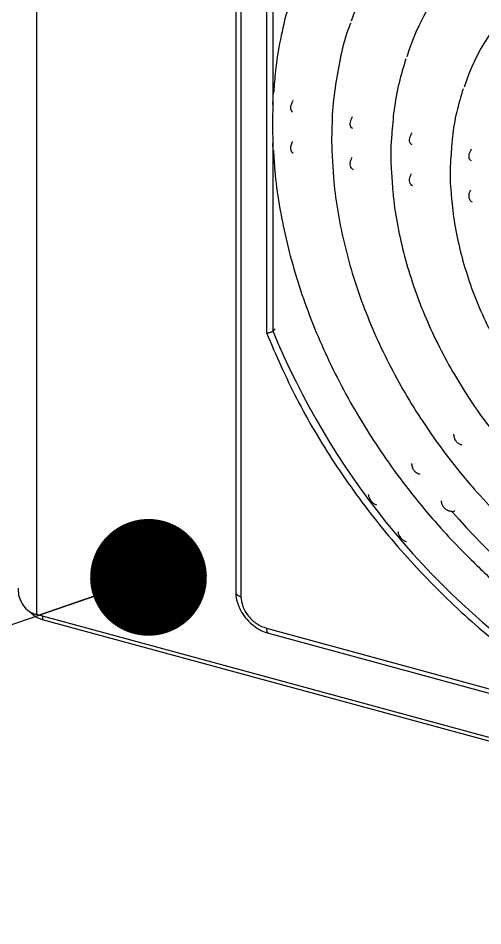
# Model space of a CAD drawing. Header units: millimetres. Extents: x 0 to 279, y 0 to 216.
# Drawn here: x 185.72 to 189.76, y 67.38 to 75.27 of the extents above; entities that cross this region are included whole.
import ezdxf

# ---------------------------------------------------------------- set-up
doc = ezdxf.new("R2010")
doc.units = ezdxf.units.MM
doc.layers.add('PAGE_BORDER', color=7, linetype='Continuous')

# ---------------------------------------------------------------- blocks, each defined once
blk = doc.blocks.new('_DOT')
at = {"color": 0, "linetype": 'ByBlock', "lineweight": -2}
blk.add_line((-0.5, 0), (-1, 0), dxfattribs=at)
at = {"color": 0, "linetype": 'ByBlock', "const_width": 0.5}
blk.add_lwpolyline([(-0.25, 0, 1), (0.25, 0, 1)], format="xyb", close=True, dxfattribs=at)

msp = doc.modelspace()

# ---------------------------------------------------------------- linework, layer by layer
at = {"color": 8, "linetype": 'Continuous', "lineweight": 25}
for p, q in [((185.8767, 103.2439), (185.8767, 70.086)), ((185.9291, 70.0718), (185.9291, 70.0409))]:
    msp.add_line(p, q, dxfattribs=at)
at = {"color": 7, "linetype": 'Continuous', "lineweight": 25}
for p, q in [((187.6126, 78.6009), (187.6126, 70.2793)), ((187.657, 78.563), (187.657, 70.2413)), ((187.8781, 76.148), (187.8781, 72.5361)), ((187.9344, 76.1495), (187.9344, 74.5204)), ((187.9344, 74.1816), (187.9344, 72.5525)), ((187.9344, 72.5525), (187.9539, 72.5715)), ((203.0981, 65.4056), (185.8767, 70.086)), ((203.0981, 65.3747), (185.9291, 70.0409)), ((187.8781, 69.9669), (196.4643, 67.6334)), ((187.8952, 69.9245), (196.4814, 67.5909))]:
    msp.add_line(p, q, dxfattribs=at)
at = {"color": 8, "linetype": 'Continuous', "lineweight": 25, "flags": 128}
msp.add_lwpolyline([(187.6126, 70.2793), (187.613, 70.2748), (187.6163, 70.2666), (187.6226, 70.2588), (187.6318, 70.2519), (187.6434, 70.2459), (187.657, 70.2413)], dxfattribs=at)
at = {"color": 7, "linetype": 'Continuous', "lineweight": 25, "flags": 128}
msp.add_lwpolyline([(187.8781, 69.9669), (187.8789, 69.9537), (187.8811, 69.9425), (187.8847, 69.9336), (187.8895, 69.9275), (187.8952, 69.9245)], dxfattribs=at)
at = {"color": 7, "linetype": 'Continuous', "lineweight": 25}
for centre, radius, start, end in [((191.0293, 74.446), 2.5422, 130.1551, 161.6588), ((191.197, 74.2742), 2.1991, 130.95179, 162.47963), ((191.3607, 74.106), 1.8507, 132.0218, 162.16161), ((194.1622, 75.1143), 6.7341, 202.35941, 235.36597), ((193.8479, 74.7778), 5.7773, 221.06767, 251.03314)]:
    msp.add_arc(centre, radius, start, end, dxfattribs=at)
for points, knots in [([(188.1009, 75.4651), (188.0882, 75.4279), (188.0465, 75.3059), (187.9979, 75.0876), (187.9567, 74.8471), (187.9463, 74.6925), (187.9422, 74.6325)], [0, 0, 0, 0, 0.142517, 0.468107, 0.793656, 1, 1, 1, 1]), ([(188.6086, 75.2298), (188.6009, 75.209), (188.564, 75.1097), (188.5175, 74.9211), (188.4731, 74.6647), (188.452, 74.4888), (188.4508, 74.3977), (188.4508, 74.3967)], [0, 0, 0, 0, 0.080861, 0.386151, 0.691409, 0.996573, 1, 1, 1, 1]), ([(189.0909, 74.9203), (189.0701, 74.8508), (189.0267, 74.7058), (188.9859, 74.4833), (188.974, 74.3285), (188.9684, 74.2558)], [0, 0, 0, 0, 0.328439, 0.684985, 1, 1, 1, 1]), ([(187.9344, 74.5204), (187.9349, 74.5346), (187.9359, 74.5628), (187.9377, 74.5987), (187.939, 74.622), (187.9397, 74.6309), (187.9398, 74.6326)], [0, 0, 0, 0, 0.382447, 0.7651076, 0.9570309, 1, 1, 1, 1]), ([(189.59, 74.6587), (189.5701, 74.5919), (189.5296, 74.4559), (189.4967, 74.2732), (189.4894, 74.1565), (189.4869, 74.1156)], [0, 0, 0, 0, 0.384715, 0.784117, 1, 1, 1, 1]), ([(187.9344, 74.5204), (187.9341, 74.5082), (187.9333, 74.4837), (187.9324, 74.4369), (187.9317, 74.38), (187.9317, 74.3132), (187.9324, 74.258), (187.9334, 74.2141), (187.9341, 74.1924), (187.9344, 74.1816)], [0, 0, 0, 0, 0.105363, 0.210755, 0.407868, 0.604979, 0.802091, 0.901036, 1, 1, 1, 1]), ([(188.1064, 74.4563), (188.1049, 74.4574), (188.1022, 74.4595), (188.0987, 74.4642), (188.0958, 74.4692), (188.0933, 74.4751), (188.0918, 74.4807), (188.0911, 74.4854), (188.0906, 74.4904), (188.0905, 74.4968), (188.0913, 74.5045), (188.0928, 74.5123), (188.095, 74.5203), (188.0979, 74.5283), (188.1012, 74.5364), (188.105, 74.5447), (188.1084, 74.5516), (188.1105, 74.5557), (188.1111, 74.5568)], [0, 0, 0, 0, 0.084244, 0.151212, 0.218179, 0.28831, 0.357718, 0.392736, 0.427164, 0.500672, 0.565212, 0.629747, 0.697579, 0.763006, 0.828428, 0.896703, 0.969881, 1, 1, 1, 1]), ([(188.4508, 74.3967), (188.4471, 74.3083), (188.442, 74.1903), (188.4506, 74.0692), (188.4528, 74.0389)], [0, 0, 0, 0, 0.749746, 1, 1, 1, 1]), ([(188.6288, 74.3128), (188.6252, 74.3145), (188.618, 74.318), (188.6086, 74.3343), (188.6058, 74.3557), (188.611, 74.3799), (188.6198, 74.4003), (188.6259, 74.4121), (188.6279, 74.4162)], [0, 0, 0, 0, 0.182774, 0.365024, 0.554129, 0.72958, 0.907551, 1, 1, 1, 1]), ([(188.9684, 74.2558), (188.9675, 74.2463), (188.9587, 74.1553), (188.9585, 74.0359), (188.9672, 73.9249), (188.9693, 73.8993)], [0, 0, 0, 0, 0.082043, 0.787887, 1, 1, 1, 1]), ([(189.1451, 74.1724), (189.1415, 74.1742), (189.1343, 74.1777), (189.1251, 74.1939), (189.1225, 74.2153), (189.1279, 74.2394), (189.1368, 74.2598), (189.143, 74.2715), (189.1452, 74.2756)], [0, 0, 0, 0, 0.18281, 0.3651118, 0.5538356, 0.7288637, 0.9070034, 1, 1, 1, 1]), ([(187.9371, 74.1213), (187.9366, 74.1306), (187.9355, 74.1506), (187.9348, 74.1708), (187.9344, 74.1816)], [0, 0, 0, 0, 0.4693038, 1, 1, 1, 1]), ([(188.1111, 74.0979), (188.1094, 74.099), (188.1064, 74.1012), (188.1023, 74.1059), (188.0988, 74.111), (188.0957, 74.117), (188.0936, 74.1227), (188.0923, 74.1276), (188.0912, 74.1329), (188.0905, 74.1395), (188.0906, 74.1477), (188.0915, 74.1558), (188.0931, 74.1641), (188.0953, 74.1724), (188.098, 74.1806), (188.1013, 74.1891), (188.1041, 74.1959), (188.1059, 74.1999), (188.1063, 74.201)], [0, 0, 0, 0, 0.083506, 0.150319, 0.21713, 0.286949, 0.357989, 0.393829, 0.429072, 0.504323, 0.570038, 0.63575, 0.705044, 0.769468, 0.833888, 0.901175, 0.972835, 1, 1, 1, 1]), ([(189.6615, 74.0321), (189.6579, 74.0338), (189.6508, 74.0373), (189.6418, 74.0535), (189.6395, 74.0748), (189.6452, 74.0988), (189.6544, 74.119), (189.6607, 74.1308), (189.6629, 74.1349)], [0, 0, 0, 0, 0.182846, 0.365208, 0.553389, 0.727842, 0.906244, 1, 1, 1, 1]), ([(187.9395, 74.1216), (187.9425, 74.0636), (187.9507, 73.9082), (187.9869, 73.6515), (188.0457, 73.3537), (188.1251, 73.0558), (188.2234, 72.7596), (188.3402, 72.4668), (188.4742, 72.1795), (188.6238, 71.9001), (188.7858, 71.6329), (188.9541, 71.3848), (189.1108, 71.1757), (189.2572, 70.9953), (189.4056, 70.8234), (189.5166, 70.7071), (189.5772, 70.6434)], [0, 0, 0, 0, 0.04841, 0.129791, 0.211058, 0.292171, 0.373071, 0.453663, 0.533783, 0.613128, 0.69104, 0.765808, 0.834191, 0.882682, 0.935865, 1, 1, 1, 1]), ([(188.6351, 73.9539), (188.631, 73.9558), (188.6228, 73.9595), (188.6113, 73.9761), (188.6058, 73.9983), (188.6086, 74.0237), (188.6157, 74.0448), (188.6209, 74.0565), (188.6226, 74.0604)], [0, 0, 0, 0, 0.1823854, 0.3640019, 0.5581859, 0.7374116, 0.9122334, 1, 1, 1, 1]), ([(189.4869, 74.1156), (189.4839, 74.0811), (189.4746, 73.9715), (189.475, 73.8517), (189.4841, 73.7661), (189.4848, 73.759)], [0, 0, 0, 0, 0.296678, 0.942081, 1, 1, 1, 1]), ([(188.4528, 74.0389), (188.4558, 73.9777), (188.4633, 73.8253), (188.4988, 73.5777), (188.5558, 73.2986), (188.6332, 73.0198), (188.7294, 72.7432), (188.8435, 72.4707), (188.9741, 72.2049), (189.1187, 71.949), (189.2714, 71.7108), (189.4188, 71.5046), (189.5563, 71.3293), (189.7083, 71.1481), (189.8236, 71.0263), (189.8937, 70.9523)], [0, 0, 0, 0, 0.057618, 0.143549, 0.229332, 0.314906, 0.400184, 0.485017, 0.569131, 0.651968, 0.732152, 0.805118, 0.862078, 0.916167, 1, 1, 1, 1]), ([(188.9693, 73.8993), (188.9727, 73.8399), (188.9812, 73.6956), (189.0182, 73.4629), (189.0765, 73.204), (189.1549, 72.9462), (189.2514, 72.6915), (189.365, 72.4425), (189.4933, 72.2026), (189.631, 71.9787), (189.7659, 71.7842), (189.8925, 71.6192), (190.0347, 71.4472), (190.1433, 71.3321), (190.2101, 71.2612)], [0, 0, 0, 0, 0.065272, 0.158476, 0.251457, 0.34412, 0.436302, 0.527717, 0.617773, 0.705039, 0.784856, 0.847712, 0.906211, 1, 1, 1, 1]), ([(189.1525, 73.8133), (189.1483, 73.8152), (189.14, 73.819), (189.1282, 73.8356), (189.1225, 73.8579), (189.1251, 73.8834), (189.1321, 73.9045), (189.1372, 73.9162), (189.1389, 73.9201)], [0, 0, 0, 0, 0.182405, 0.364015, 0.558749, 0.738203, 0.912647, 1, 1, 1, 1]), ([(189.4848, 73.759), (189.4909, 73.6879), (189.5036, 73.5387), (189.5479, 73.3085), (189.6114, 73.0721), (189.6938, 72.8382), (189.7933, 72.6097), (189.9073, 72.3904), (190.0316, 72.1852), (190.1517, 72.0116), (190.2661, 71.8627), (190.385, 71.7197), (190.4756, 71.624), (190.5266, 71.5701)], [0, 0, 0, 0, 0.093663, 0.196315, 0.298577, 0.400247, 0.500949, 0.599894, 0.695071, 0.783935, 0.847063, 0.913943, 1, 1, 1, 1]), ([(189.6704, 73.6725), (189.6661, 73.6745), (189.6576, 73.6783), (189.6455, 73.695), (189.6395, 73.7174), (189.6419, 73.743), (189.6487, 73.7642), (189.6537, 73.7758), (189.6554, 73.7797)], [0, 0, 0, 0, 0.182442, 0.364053, 0.559593, 0.739392, 0.913323, 1, 1, 1, 1]), ([(187.8781, 72.5361), (187.8812, 72.536), (187.887, 72.5358), (187.8978, 72.5369), (187.9082, 72.5392), (187.9176, 72.5424), (187.9268, 72.5465), (187.9314, 72.5501), (187.9344, 72.5525)], [0, 0, 0, 0, 0.156123, 0.291738, 0.500719, 0.631679, 0.75863, 1, 1, 1, 1]), ([(187.8781, 72.5361), (187.9616, 72.3439), (188.1294, 71.9576), (188.4632, 71.3974), (188.8528, 70.861), (189.297, 70.3626), (189.7815, 69.9074), (190.133, 69.6493), (190.3079, 69.5208)], [0, 0, 0, 0, 0.165133, 0.331912, 0.5, 0.668098, 0.834872, 1, 1, 1, 1]), ([(189.5799, 71.5603), (189.5769, 71.5608), (189.5668, 71.5626), (189.5474, 71.5727), (189.5277, 71.5913), (189.5153, 71.6156), (189.51, 71.6378), (189.5103, 71.6499), (189.5103, 71.6541)], [0, 0, 0, 0, 0.08427, 0.288487, 0.500386, 0.696985, 0.896408, 1, 1, 1, 1]), ([(189.2152, 71.3051), (189.2121, 71.3058), (189.2066, 71.3072), (189.1983, 71.3104), (189.1907, 71.3142), (189.1832, 71.3188), (189.1772, 71.3233), (189.1727, 71.3274), (189.1683, 71.3318), (189.1634, 71.3377), (189.1584, 71.3451), (189.1543, 71.3529), (189.1509, 71.361), (189.1483, 71.3695), (189.1463, 71.378), (189.1449, 71.3869), (189.1443, 71.3942), (189.1442, 71.3984), (189.1442, 71.3997)], [0, 0, 0, 0, 0.0842441, 0.1512119, 0.2181787, 0.2883103, 0.3577177, 0.3927357, 0.4271638, 0.5006723, 0.5652117, 0.6297467, 0.6975788, 0.7630057, 0.8284285, 0.8967035, 0.9698811, 1, 1, 1, 1]), ([(188.7644, 71.1341), (188.765, 71.1283), (188.7664, 71.1142), (188.7754, 71.0936), (188.7889, 71.0725), (188.8059, 71.0551), (188.823, 71.0432), (188.8325, 71.0414), (188.835, 71.0409)], [0, 0, 0, 0, 0.148169, 0.36024, 0.500428, 0.712467, 0.924512, 1, 1, 1, 1]), ([(189.4922, 70.9824), (189.4899, 70.9826), (189.4864, 70.9828), (189.4789, 70.9839), (189.471, 70.9856), (189.4617, 70.9887), (189.4537, 70.992), (189.4458, 70.9962), (189.4393, 71.0005), (189.4344, 71.0043), (189.4295, 71.0086), (189.424, 71.0142), (189.4184, 71.0215), (189.4137, 71.0291), (189.4098, 71.0371), (189.4067, 71.0453), (189.4044, 71.0535), (189.4027, 71.062), (189.4017, 71.0689), (189.4015, 71.0729), (189.4014, 71.074)], [0, 0, 0, 0, 0.059641, 0.089755, 0.182364, 0.241971, 0.301575, 0.363862, 0.42724, 0.459214, 0.490655, 0.557789, 0.616416, 0.67504, 0.736859, 0.794335, 0.851806, 0.911835, 0.975765, 1, 1, 1, 1]), ([(189.4922, 70.9824), (189.4991, 70.9827), (189.509, 70.9831), (189.5158, 70.9883), (189.5179, 70.9898)], [0, 0, 0, 0, 0.7079521, 1, 1, 1, 1]), ([(189.0221, 70.8087), (189.0229, 70.8031), (189.0248, 70.7893), (189.0349, 70.7694), (189.0496, 70.7493), (189.0679, 70.7327), (189.086, 70.7216), (189.0959, 70.7199), (189.0985, 70.7195)], [0, 0, 0, 0, 0.148632, 0.360496, 0.500254, 0.712464, 0.924673, 1, 1, 1, 1]), ([(189.5772, 70.6434), (189.6646, 70.5567), (189.7871, 70.4351), (189.9773, 70.2663), (190.143, 70.1276), (190.3465, 69.971), (190.5659, 69.8163), (190.8014, 69.6659), (191.0497, 69.5236), (191.3083, 69.3919), (191.5754, 69.2737), (191.805, 69.184), (191.9455, 69.1407), (191.9942, 69.1257)], [0, 0, 0, 0, 0.124911, 0.175131, 0.258497, 0.344931, 0.437534, 0.534061, 0.633611, 0.735469, 0.839135, 0.944247, 1, 1, 1, 1]), ([(185.719, 70.3143), (185.7189, 70.3017), (185.7185, 70.2677), (185.7345, 70.2077), (185.767, 70.1528), (185.8105, 70.1151), (185.8443, 70.0961), (185.8679, 70.0888), (185.8767, 70.086)], [0, 0, 0, 0, 0.123432, 0.335062, 0.622166, 0.76446, 0.91205, 1, 1, 1, 1]), ([(187.6138, 70.2791), (187.6134, 70.2753), (187.6104, 70.248), (187.6212, 70.2013), (187.6414, 70.1436), (187.6721, 70.0858), (187.7031, 70.0501), (187.7217, 70.0286)], [0, 0, 0, 0, 0.042911, 0.314382, 0.511396, 0.705046, 1, 1, 1, 1]), ([(187.657, 70.2413), (187.66, 70.2135), (187.6646, 70.1707), (187.6921, 70.1133), (187.7207, 70.0714), (187.7559, 70.0342), (187.8074, 69.9935), (187.8503, 69.9774), (187.8781, 69.9669)], [0, 0, 0, 0, 0.239443, 0.369664, 0.5, 0.630221, 0.760557, 1, 1, 1, 1]), ([(185.9291, 70.0409), (185.917, 70.0451), (185.8804, 70.0577), (185.842, 70.0816), (185.8247, 70.1071), (185.8225, 70.1103)], [0, 0, 0, 0, 0.302357, 0.913308, 1, 1, 1, 1]), ([(187.7217, 70.0286), (187.7462, 70.0065), (187.7804, 69.9756), (187.8385, 69.9445), (187.8714, 69.9294), (187.8932, 69.9254), (187.8953, 69.925)], [0, 0, 0, 0, 0.471837, 0.659193, 0.967908, 1, 1, 1, 1])]:
    msp.add_open_spline(points, degree=3, knots=knots, dxfattribs=at)
at = {"layer": 'PAGE_BORDER'}
msp.add_line((181.2486, 68.4795), (186.8523, 70.4093), dxfattribs=at)

# ---------------------------------------------------------------- block references
at = {"layer": 'PAGE_BORDER', "xscale": 1.016, "yscale": 1.016, "rotation": 19.00226447674536}
msp.add_blockref('_DOT', (186.8523, 70.4093, 28.7435), dxfattribs=at)

doc.saveas('drawing.dxf')
